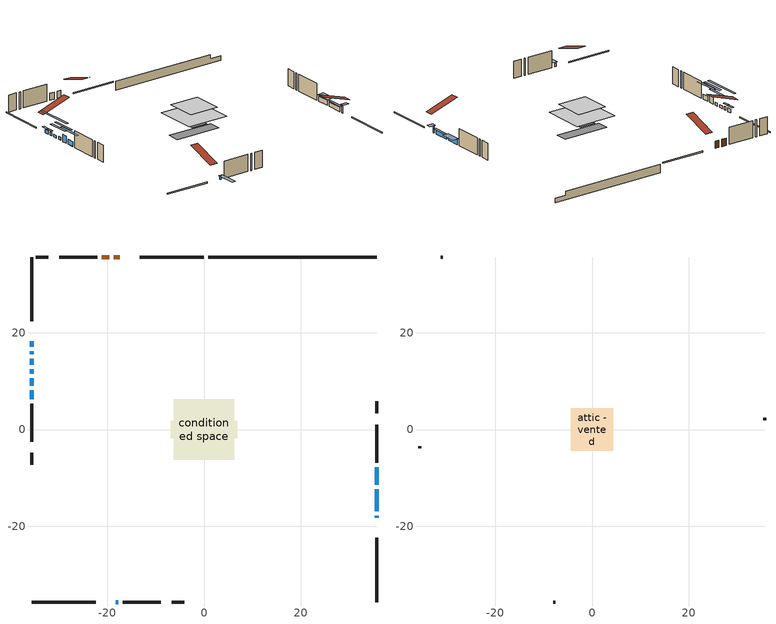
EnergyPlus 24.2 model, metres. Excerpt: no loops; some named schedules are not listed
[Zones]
conditioned space
 floor outside (Floor1 construction): -2.37,-2.37 -2.37,2.37 2.37,2.37 2.37,-2.37 z1.44
 floor adiabatic (AdiabaticFloorConstruction): -6.22,-6.22 -6.22,6.22 6.22,6.22 6.22,-6.22 z3.88
 floor foundation (Slab1 construction): -6.88,-1.8 -6.88,1.8 6.88,1.8 6.88,-1.8 z-1
 wall outside (RimJoist1 construction): -0.06,35.62 -13.32,35.62 / -35.62,-35.62 -22.36,-35.62 / -35.62,35.62 -35.62,22.36 / 35.62,-35.62 35.62,-22.36 z1.44:1.74
 wall outside (AdiabaticWallConstruction 1): -17.43,35.62 -18.68,35.62 / -19.61,35.62 -21.1,35.62 z1.44:3.47
 wall outside (AdiabaticWallConstruction): 35.62,-18.24 35.62,-17.83 z1.44:3.42; 35.62,-16.9 35.62,-12.33 z1.44:2.66; -35.62,18.24 -35.62,17.04 z1.44:2.48; -35.62,16.12 -35.62,15.53 z1.44:2.51; -18.24,-35.62 -17.71,-35.62 z1.44:2.33; -35.62,14.6 -35.62,13.38 z1.44:2.26; 35.62,-11.4 35.62,-7.74 / -35.62,8.11 -35.62,6.28 z1.44:2.86; -35.62,12.46 -35.62,11.54 z1.44:2.36; -35.62,10.61 -35.62,9.03 z1.44:3.52
 wall outside (Wall1 construction): -22.03,35.62 -29.87,35.62 / -16.78,-35.62 -8.94,-35.62 / -35.62,5.35 -35.62,-2.49 / 35.62,-6.82 35.62,1.02 z1.44:6.32
 wall outside (Wall4 construction): -32.17,35.62 -34.69,35.62 / -6.64,-35.62 -4.12,-35.62 / -35.62,-4.79 -35.62,-7.31 / 35.62,3.32 35.62,5.84 z1.44:6.32
 wall foundation (FoundationWall1 construction): 0.87,35.62,-1 0.87,35.62,1.44 32.14,35.62,1.44 32.14,35.62,0.28 35.62,35.62,0.28 35.62,35.62,-1
 window (WindowConstruction 7): 35.62,-18.24 35.62,-17.83 z1.44:3.42
 window (WindowConstruction 4): 35.62,-16.9 35.62,-12.33 z1.44:2.66
 window (WindowConstruction 5): -35.62,18.24 -35.62,17.05 z1.44:2.48
 window (WindowConstruction 6): -35.62,16.12 -35.62,15.53 z1.44:2.51
 window (WindowConstruction 9): -18.24,-35.62 -17.71,-35.62 z1.44:2.33
 window (WindowConstruction 8): -35.62,14.6 -35.62,13.38 z1.44:2.25
 window (WindowConstruction): 35.62,-11.4 35.62,-7.74 z1.44:2.86
 window (WindowConstruction 1): -35.62,12.45 -35.62,11.54 z1.44:2.35
 window (WindowConstruction 2): -35.62,10.61 -35.62,9.03 z1.44:3.52
 window (WindowConstruction 3): -35.62,8.11 -35.62,6.28 z1.44:2.86
 door (Door): -17.44,35.62 -18.68,35.62 z1.44:3.47
 door (Door 1): -19.61,35.62 -21.1,35.62 z1.44:3.47
 ceiling adiabatic (AdiabaticFloorConstruction): 6.22,-6.22 6.22,6.22 -6.22,6.22 -6.22,-6.22 z3.88
attic - vented
 floor to conditioned space (Floor2 construction Reversed): -4.4,-4.4 -4.4,4.4 4.4,4.4 4.4,-4.4 z6.32
 wall outside (Wall3 construction): -30.8,35.62 -31.24,35.62 / -8.01,-35.62 -7.57,-35.62 / -35.62,-3.42 -35.62,-3.86 / 35.62,1.95 35.62,2.39 z1.44:6.32
 roof outside (Roof1 construction): -16.51,35.62,6.32 -16.51,27.04,9.18 -14.25,27.04,9.18 -14.25,35.62,6.32; -19.17,-35.62,6.32 -19.17,-27.04,9.18 -21.43,-27.04,9.18 -21.43,-35.62,6.32; -35.62,19.17,6.32 -27.04,19.17,9.18 -27.04,21.43,9.18 -35.62,21.43,6.32; 35.62,-19.17,6.32 27.04,-19.17,9.18 27.04,-21.43,9.18 35.62,-21.43,6.32
shading: 35.62,-17.46 35.62,-18.61 37.45,-18.61 37.45,-17.46 z3.79; 35.62,-12.03 35.62,-17.2 36.23,-17.2 36.23,-12.03 z2.96; -35.62,16.44 -35.62,18.85 -36.23,18.85 -36.23,16.44 z3.09; -35.62,14.92 -35.62,16.73 -36.23,16.73 -36.23,14.92 z3.12; -17.41,-35.62 -18.54,-35.62 -18.54,-41.41 -17.41,-41.41 z2.63; -35.62,8.2 -35.62,19.78 -36.23,19.78 -36.23,8.2 z7.43; 35.62,-7.38 35.62,-11.77 37.45,-11.77 37.45,-7.38 z3.23; -35.62,8.8 -35.62,15.19 -36.23,15.19 -36.23,8.8 z5.09; -35.62,6.29 -35.62,13.35 -36.23,13.35 -36.23,6.29 z6.26; -35.62,3.54 -35.62,10.85 -36.23,10.85 -36.23,3.54 z5.6
[Building]
Building 1: Terrain=Suburbs
[Site:Location]
Halifax Intl AP_NS: Latitude {deg}=44.88; Longitude {deg}=-63.51; Time Zone {hr}=-4; Elevation {m}=145; Keep Site Location Information=Yes
[Site:GroundTemperature:Shallow]
3.15511, 1.33576, 1.19006, 2.05344, 5.51939, 8.9692, 11.96, 13.8546, 14.0156, 12.4746, 9.56009, 6.2161
[Site:WaterMainsTemperature]
Calculation Method=Schedule; Temperature Schedule=mains temperature schedule
[Material] Roughness=Rough; Thermal Absorptance=0.9
Name | Thickness {m} | Conductivity {W/m-K} | Density {kg/m3} | Specific Heat {J/kg-K} | Solar Absorptance | Visible Absorptance
asphalt or fiberglass shingles | 0.00635 | 0.162714 | 1121.4 | 1465.45 | 0.4 | 0.4
ceiling loosefill ins | 0.254 | 0.0480833 | 16.02 | 1046.75 | 0.7 | 0.7
ceiling stud and cavity | 0.1397 | 0.114484 | 65.682 | 1177.47 | 0.7 | 0.7
concrete 4.0 in. | 0.1016 | 1.803125 | 2242.8 | 837.4 | 0.7 | 0.7
concrete 8.0 in. | 0.2032 | 1.803125 | 2242.8 | 837.4 | 0.7 | 0.7
door material | 0.04445 | 0.053851 | 512.64 | 1214.23 | 0.7 | 0.7
floor covering | 0.0127 | 0.0433444 | 54.468 | 1339.84 | 0.6 | 0.6
floor rigid ins | 0.103632 | 0.029427 | 32.04 | 1214.23 | 0.7 | 0.7
floor rigid ins 1; wall rigid ins 1 | 0.512978 | 0.029427 | 32.04 | 1214.23 | 0.7 | 0.7
floor stud and cavity | 0.1397 | 0.49525 | 92.3553 | 1139.71 | 0.7 | 0.7
floor stud and cavity 1 | 0.1397 | 1.75129 | 37.0049 | 1207.88 | 0.7 | 0.7
furniture material conditioned space 1 | 0.1524 | 0.115458 | 640.8 | 1214.23 | 0.6 | 0.6
gypsum board | 0.0127 | 0.160291 | 801 | 837.4 | 0.6 | 0.6
osb sheathing 0.5 in. | 0.0127 | 0.115458 | 512.64 | 1214.23 | 0.7 | 0.7
osb sheathing 0.75 in. | 0.01905 | 0.115458 | 512.64 | 1214.23 | 0.7 | 0.7
osb sheathing 2.0 in. | 0.0508 | 0.115458 | 512.64 | 1214.23 | 0.7 | 0.7
rim joist rigid ins; wall rigid ins | 0.051816 | 0.029427 | 32.04 | 1214.23 | 0.7 | 0.7
rim joist stud and cavity | 0.0508 | 0.0472502 | 125.044 | 1163.47 | 0.6 | 0.6
wall stud and cavity | 0.1397 | 0.203435 | 139.0536 | 1170.24 | 0.7 | 0.7
wall stud and cavity 1 | 0.0889 | 6.9971 | 50.32683 | 1063.81 | 0.6 | 0.6
wall stud and cavity 2 | 0.1397 | 0.171016 | 139.0536 | 1170.24 | 0.7 | 0.7
wall stud and cavity 3 | 0.0889 | 0.380278 | 52.3479 | 1209.89 | 0.7 | 0.7
wall stud and cavity 4 | 0.0889 | 0.391764 | 83.0341 | 1211.67 | 0.7 | 0.7
wood siding | 0.0254 | 0.102417 | 544.68 | 1172.36 | 0.4 | 0.4
wood siding 1 | 0.00254 | 0.102417 | 544.68 | 1172.36 | 0.4 | 0.4
wood siding 2; wood siding 3; wood siding 4 | 0.0254 | 0.102417 | 544.68 | 1172.36 | 0.7 | 0.7
[WindowMaterial:SimpleGlazingSystem]
Name | U-Factor {W/m2-K} | Solar Heat Gain Coefficient
WindowMaterial | 2.983789 | 0.56
WindowMaterial 1 | 2.96619 | 0.55
WindowMaterial 2 | 2.98209 | 0.59
WindowMaterial 3 | 2.99685 | 0.54
WindowMaterial 4 | 2.99287 | 0.55
WindowMaterial 5 | 3.029213 | 0.48
WindowMaterial 6 | 3.15356 | 0.45
WindowMaterial 7 | 3.00196 | 0.53
WindowMaterial 8 | 2.992306 | 0.59
[Construction]
AdiabaticFloorConstruction: floor stud and cavity 1, floor rigid ins 1, osb sheathing 0.75 in., floor covering
AdiabaticWallConstruction: wood siding 3, wall rigid ins 1, wall stud and cavity 3, gypsum board
AdiabaticWallConstruction 1: wood siding 4, wall rigid ins 1, wall stud and cavity 3, gypsum board
Door; Door 1: door material
Floor1 construction: floor stud and cavity, floor rigid ins, osb sheathing 0.75 in., floor covering
Floor2 construction Reversed: gypsum board, ceiling stud and cavity, ceiling loosefill ins
FoundationWall1 construction: concrete 8.0 in.
furniture construction conditioned space 1: furniture material conditioned space 1
PartitionWallConstruction: gypsum board, wall stud and cavity 4, gypsum board
RimJoist1 construction: wood siding 2, rim joist rigid ins, osb sheathing 2.0 in., rim joist stud and cavity
Roof1 construction: asphalt or fiberglass shingles
Slab1 construction: concrete 4.0 in.
Wall1 construction: wood siding, wall rigid ins, osb sheathing 0.5 in., wall stud and cavity, gypsum board
Wall3 construction: wood siding 1, wall stud and cavity 1
Wall4 construction: wood siding, wall rigid ins, osb sheathing 0.5 in., wall stud and cavity 2, gypsum board
WindowConstruction; WindowConstruction 3: WindowMaterial
WindowConstruction 1: WindowMaterial 1
WindowConstruction 2: WindowMaterial 2
WindowConstruction 4: WindowMaterial 3
WindowConstruction 5: WindowMaterial 4
WindowConstruction 6: WindowMaterial 5
WindowConstruction 7: WindowMaterial 6
WindowConstruction 8: WindowMaterial 7
WindowConstruction 9: WindowMaterial 8
[Zone] Multiplier=1; Part of Total Floor Area=Yes
Name | Volume {m3}
attic - vented | 35.9654
conditioned space | 512.9
[Space]
Name | Zone | Volume {m3}
attic - vented 1 | attic - vented | 35.9654
conditioned space 1 | conditioned space | 512.9
[ZoneInfiltration:EffectiveLeakageArea]
infil attic - vented 1: Zone or Space=attic - vented 1; Schedule=Always On Discrete; Effective Air Leakage Area {cm2}=2776.48; Stack Coefficient=0.00053789; Wind Coefficient=1.56699e-05
[ZoneMixing]
whole house fan mix: Zone or Space=attic - vented; Schedule=Always On Continuous; Design Flow Rate Calculation Method=Flow/Zone; Design Flow Rate {m3/s}=0; Source Zone or Space=conditioned space
[SurfaceProperty:ExposedFoundationPerimeter]
Slab1: Exposed Perimeter Calculation Method=TotalExposedPerimeter; Total Exposed Perimeter {m}=34.747
[InternalMass] Zone or ZoneList=conditioned space; Space or SpaceList=conditioned space 1
Name | Construction | Surface Area {m2}
furniture mass conditioned space 1 | furniture construction conditioned space 1 | 90.848
partition wall mass | PartitionWallConstruction | 227.12
[Lights]
interior lighting: Zone or ZoneList or Space or SpaceList=conditioned space 1; Schedule=interior lighting schedule; Design Level Calculation Method=LightingLevel; Lighting Level {W}=343.2; Return Air Fraction=0; Fraction Radiant=0.6; Fraction Visible=0.2; Fraction Replaceable=1
[People]
occupants: Zone or ZoneList or Space or SpaceList=conditioned space 1; Number of People Schedule=occupants schedule; Number of People Calculation Method=People; Number of People=3; Fraction Radiant=0.314171; Sensible Heat Fraction=0.56303; Activity Level Schedule=occupants activity schedule; Carbon Dioxide Generation Rate {m3/s-W}=0; Enable ASHRAE 55 Comfort Warnings=No; Mean Radiant Temperature Calculation Type=EnclosureAveraged
[ElectricEquipment] Zone or ZoneList or Space or SpaceList=conditioned space 1; Design Level Calculation Method=EquipmentLevel
Name | Schedule | Design Level {W} | Fraction Latent | Fraction Radiant | Fraction Lost
clothes dryer | clothes dryer schedule | 140.772 | 0.015 | 0.081 | 0.85
clothes washer | clothes washer schedule | 32.1985 | 0.03 | 0.162 | 0.7
cooking range | cooking range schedule | 215.147 | 0.08 | 0.432 | 0.2
dishwasher | dishwasher schedule | 66.8632 | 0.3 | 0.18 | 0.4
fridge | fridge schedule | 72.9452 | 0 | 0.6 | 0
mech vent bath fan 0 | mech vent bath fan 0 schedule | 50.2 | 0 | 0 | 1
mech vent bath fan 1 | mech vent bath fan 1 schedule | 50.2 | 0 | 0 | 1
mech vent house fan | mech vent house fan schedule | 19.9167 | 0 | 0 | 0.5
mech vent house fan cfis | mech vent house fan cfis schedule | 0 | 0 | 0 | 0
misc plug loads | misc plug loads schedule | 494.7 | 0.045 | 0.513 | 0.1
whole house fan | Always On Discrete | 0 | 0 | 0 | 1
[OtherEquipment] Zone or ZoneList or Space or SpaceList=conditioned space 1; Design Level Calculation Method=EquipmentLevel
Name | Fuel Type | Schedule | Design Level {W} | Fraction Latent | Fraction Radiant | Fraction Lost
clothes dryer 1 | Electricity | clothes dryer schedule | 0 | 0.015 | 0.081 | 0.85
cooking range 1 | Electricity | cooking range schedule | 0 | 0.08 | 0.432 | 0.2
general water use latent | None | general water use schedule | 62.594 | 1 | 0 | 0
general water use sensible | None | general water use schedule | -61.6891 | 0 | 0.6 | 0
mech vent house fan latent load | None | Always On Discrete | 0 | 1 | 0 | 0
mech vent house fan sensible load | None | Always On Discrete | 0 | 0 | 0 | 0
water heater energy adjustment1 | Electricity | Always On Discrete | 0.01 | 0 | 0 | 1
[ZoneInfiltration:DesignFlowRate] Zone or ZoneList or Space or SpaceList=conditioned space 1; Schedule=Always On Discrete; Design Flow Rate Calculation Method=Flow/Zone; Design Flow Rate {m3/s}=0
infil flow; natural vent flow; whole house fan flow
[AvailabilityManager:Scheduled]
furnace airloop Availability Manager: Schedule=Always On Discrete
[Foundation:Kiva]
Foundation Kiva 1: Initial Indoor Air Temperature {C}=18; Wall Height Above Grade {m}=1.44; Wall Depth Below Slab {m}=0.2032
[Foundation:Kiva:Settings]
Soil Conductivity {W/m-K}=0.849921; Soil Density {kg/m3}=1842.3; Soil Specific Heat {J/kg-K}=418.7; Ground Solar Absorptivity=0.9; Ground Thermal Absorptivity=0.9; Ground Surface Roughness {m}=0.03; Far-Field Width {m}=40; Deep-Ground Boundary Condition=ZeroFlux; Deep-Ground Depth {m}=40; Minimum Cell Dimension {m}=0.2; Maximum Cell Growth Coefficient=3; Simulation Timestep=Timestep
[Exterior:Lights]
exterior lighting: Schedule=exterior lighting schedule; Design Level {W}=75.6
[EnergyManagementSystem:GlobalVariable]
furnace_airloop_Fan_RTF
infil_program_Qfan
infil_program_Qinf
natural_vent_program_Qnv
natural_vent_program_Qwhf
[EnergyManagementSystem:Sensor]
Name | Output:Variable or Output:Meter Index Key | Output:Variable or Output:Meter
airflow_gain | infil flow | Infiltration Sensible Heat Gain Energy
airflow_gain_1 | natural vent flow | Infiltration Sensible Heat Gain Energy
airflow_gain_2 | whole house fan flow | Infiltration Sensible Heat Gain Energy
airflow_loss | infil flow | Infiltration Sensible Heat Loss Energy
airflow_loss_1 | natural vent flow | Infiltration Sensible Heat Loss Energy
airflow_loss_2 | whole house fan flow | Infiltration Sensible Heat Loss Energy
clg_load_cond |  | Cooling:EnergyTransfer:Zone:CONDITIONED SPACE
clg_sp_s; clg_sp_s_1 | cooling setpoint | Schedule Value
clothes_dryer_exhaust_0_sch_s | clothes dryer exhaust 0 schedule | Schedule Value
cool_season | cooling season schedule | Schedule Value
htg_load_cond |  | Heating:EnergyTransfer:Zone:CONDITIONED SPACE
htg_sp_s; htg_sp_s_1 | heating setpoint | Schedule Value
ig_ee_conv | clothes dryer | Electric Equipment Convective Heating Energy
ig_ee_conv_2 | cooking range | Electric Equipment Convective Heating Energy
ig_ee_conv_4 | fridge | Electric Equipment Convective Heating Energy
ig_ee_conv_5 | misc plug loads | Electric Equipment Convective Heating Energy
ig_ee_conv_6 | whole house fan | Electric Equipment Convective Heating Energy
ig_ee_rad | clothes dryer | Electric Equipment Radiant Heating Energy
ig_ee_rad_2 | cooking range | Electric Equipment Radiant Heating Energy
ig_ee_rad_4 | fridge | Electric Equipment Radiant Heating Energy
ig_ee_rad_5 | misc plug loads | Electric Equipment Radiant Heating Energy
ig_ee_rad_6 | whole house fan | Electric Equipment Radiant Heating Energy
ig_lgt_conv | interior lighting | Lights Convective Heating Energy
ig_lgt_rad | interior lighting | Lights Radiant Heating Energy
ig_lgt_vis | interior lighting | Lights Visible Radiation Heating Energy
ig_oe_conv | clothes dryer 1 | Other Equipment Convective Heating Energy
ig_oe_conv_1 | cooking range 1 | Other Equipment Convective Heating Energy
ig_oe_conv_2 | general water use latent | Other Equipment Convective Heating Energy
ig_oe_conv_3 | general water use sensible | Other Equipment Convective Heating Energy
ig_oe_conv_4 | water heater energy adjustment1 | Other Equipment Convective Heating Energy
ig_oe_rad | clothes dryer 1 | Other Equipment Radiant Heating Energy
ig_oe_rad_1 | cooking range 1 | Other Equipment Radiant Heating Energy
ig_oe_rad_2 | general water use latent | Other Equipment Radiant Heating Energy
ig_oe_rad_3 | general water use sensible | Other Equipment Radiant Heating Energy
ig_oe_rad_4 | water heater energy adjustment1 | Other Equipment Radiant Heating Energy
ig_ppl_conv | occupants | People Convective Heating Energy
ig_ppl_rad | occupants | People Radiant Heating Energy
im_conv | furniture mass conditioned space 1 | Surface Inside Face Convection Heat Gain Energy
im_conv_1 | partition wall mass | Surface Inside Face Convection Heat Gain Energy
im_ig | furniture mass conditioned space 1 | Surface Inside Face Internal Gains Radiation Heat Gain Energy
im_ig_1 | partition wall mass | Surface Inside Face Internal Gains Radiation Heat Gain Energy
im_lgt | furniture mass conditioned space 1 | Surface Inside Face Lights Radiation Heat Gain Energy
im_lgt_1 | partition wall mass | Surface Inside Face Lights Radiation Heat Gain Energy
im_sol | furniture mass conditioned space 1 | Surface Inside Face Solar Radiation Heat Gain Energy
im_sol_1 | partition wall mass | Surface Inside Face Solar Radiation Heat Gain Energy
im_surf | furniture mass conditioned space 1 | Surface Inside Face Net Surface Thermal Radiation Heat Gain Energy
im_surf_1 | partition wall mass | Surface Inside Face Net Surface Thermal Radiation Heat Gain Energy
mech_vent_bath_fan_0_sch_s | mech vent bath fan 0 schedule | Schedule Value
mech_vent_bath_fan_1_sch_s | mech vent bath fan 1 schedule | Schedule Value
mv_conv | mech vent bath fan 0 | Electric Equipment Convective Heating Energy
mv_conv_1 | mech vent bath fan 1 | Electric Equipment Convective Heating Energy
mv_conv_2 | mech vent house fan | Electric Equipment Convective Heating Energy
mv_conv_3 | mech vent house fan cfis | Electric Equipment Convective Heating Energy
mv_conv_4 | mech vent house fan latent load | Other Equipment Convective Heating Energy
mv_conv_5 | mech vent house fan sensible load | Other Equipment Convective Heating Energy
mv_rad | mech vent bath fan 0 | Electric Equipment Radiant Heating Energy
mv_rad_1 | mech vent bath fan 1 | Electric Equipment Radiant Heating Energy
mv_rad_2 | mech vent house fan | Electric Equipment Radiant Heating Energy
mv_rad_3 | mech vent house fan cfis | Electric Equipment Radiant Heating Energy
mv_rad_4 | mech vent house fan latent load | Other Equipment Radiant Heating Energy
mv_rad_5 | mech vent house fan sensible load | Other Equipment Radiant Heating Energy
natural_vent_s | natural vent schedule | Schedule Value
out_pb_s |  | Site Outdoor Air Barometric Pressure
out_wt_s |  | Site Outdoor Air Humidity Ratio
site_vw_s |  | Site Wind Speed
ss_back_out | Window1 | Surface Window Shortwave from Zone Back Out Window Heat Transfer Rate
ss_back_out_1 | Window11 | Surface Window Shortwave from Zone Back Out Window Heat Transfer Rate
ss_back_out_2 | Window16 | Surface Window Shortwave from Zone Back Out Window Heat Transfer Rate
ss_back_out_3 | Window17 | Surface Window Shortwave from Zone Back Out Window Heat Transfer Rate
ss_back_out_4 | Window18 | Surface Window Shortwave from Zone Back Out Window Heat Transfer Rate
ss_back_out_5 | Window19 | Surface Window Shortwave from Zone Back Out Window Heat Transfer Rate
ss_back_out_6 | Window3 | Surface Window Shortwave from Zone Back Out Window Heat Transfer Rate
ss_back_out_7 | Window7 | Surface Window Shortwave from Zone Back Out Window Heat Transfer Rate
ss_back_out_8 | Window8 | Surface Window Shortwave from Zone Back Out Window Heat Transfer Rate
ss_back_out_9 | Window9 | Surface Window Shortwave from Zone Back Out Window Heat Transfer Rate
ss_conv | Door1 | Surface Inside Face Convection Heat Gain Energy
ss_conv_1 | Door2 | Surface Inside Face Convection Heat Gain Energy
ss_conv_10 | Window8 | Surface Inside Face Convection Heat Gain Energy
ss_conv_11 | Window9 | Surface Inside Face Convection Heat Gain Energy
ss_conv_2 | Window1 | Surface Inside Face Convection Heat Gain Energy
ss_conv_3 | Window11 | Surface Inside Face Convection Heat Gain Energy
ss_conv_4 | Window16 | Surface Inside Face Convection Heat Gain Energy
ss_conv_5 | Window17 | Surface Inside Face Convection Heat Gain Energy
ss_conv_6 | Window18 | Surface Inside Face Convection Heat Gain Energy
ss_conv_7 | Window19 | Surface Inside Face Convection Heat Gain Energy
ss_conv_8 | Window3 | Surface Inside Face Convection Heat Gain Energy
ss_conv_9 | Window7 | Surface Inside Face Convection Heat Gain Energy
ss_ig | Door1 | Surface Inside Face Internal Gains Radiation Heat Gain Energy
ss_ig_1 | Door2 | Surface Inside Face Internal Gains Radiation Heat Gain Energy
ss_ig_10 | Window8 | Surface Inside Face Internal Gains Radiation Heat Gain Energy
ss_ig_11 | Window9 | Surface Inside Face Internal Gains Radiation Heat Gain Energy
ss_ig_2 | Window1 | Surface Inside Face Internal Gains Radiation Heat Gain Energy
ss_ig_3 | Window11 | Surface Inside Face Internal Gains Radiation Heat Gain Energy
ss_ig_4 | Window16 | Surface Inside Face Internal Gains Radiation Heat Gain Energy
ss_ig_5 | Window17 | Surface Inside Face Internal Gains Radiation Heat Gain Energy
ss_ig_6 | Window18 | Surface Inside Face Internal Gains Radiation Heat Gain Energy
ss_ig_7 | Window19 | Surface Inside Face Internal Gains Radiation Heat Gain Energy
ss_ig_8 | Window3 | Surface Inside Face Internal Gains Radiation Heat Gain Energy
ss_ig_9 | Window7 | Surface Inside Face Internal Gains Radiation Heat Gain Energy
ss_lgt | Door1 | Surface Inside Face Lights Radiation Heat Gain Energy
ss_lgt_1 | Door2 | Surface Inside Face Lights Radiation Heat Gain Energy
ss_sol | Door1 | Surface Inside Face Solar Radiation Heat Gain Energy
ss_sol_1 | Door2 | Surface Inside Face Solar Radiation Heat Gain Energy
ss_surf | Door1 | Surface Inside Face Net Surface Thermal Radiation Heat Gain Energy
ss_surf_1 | Door2 | Surface Inside Face Net Surface Thermal Radiation Heat Gain Energy
ss_surf_10 | Window8 | Surface Inside Face Net Surface Thermal Radiation Heat Gain Energy
ss_surf_11 | Window9 | Surface Inside Face Net Surface Thermal Radiation Heat Gain Energy
ss_surf_2 | Window1 | Surface Inside Face Net Surface Thermal Radiation Heat Gain Energy
ss_surf_3 | Window11 | Surface Inside Face Net Surface Thermal Radiation Heat Gain Energy
ss_surf_4 | Window16 | Surface Inside Face Net Surface Thermal Radiation Heat Gain Energy
ss_surf_5 | Window17 | Surface Inside Face Net Surface Thermal Radiation Heat Gain Energy
ss_surf_6 | Window18 | Surface Inside Face Net Surface Thermal Radiation Heat Gain Energy
ss_surf_7 | Window19 | Surface Inside Face Net Surface Thermal Radiation Heat Gain Energy
ss_surf_8 | Window3 | Surface Inside Face Net Surface Thermal Radiation Heat Gain Energy
ss_surf_9 | Window7 | Surface Inside Face Net Surface Thermal Radiation Heat Gain Energy
ss_trans_in | Window1 | Surface Window Transmitted Solar Radiation Rate
ss_trans_in_1 | Window11 | Surface Window Transmitted Solar Radiation Rate
ss_trans_in_2 | Window16 | Surface Window Transmitted Solar Radiation Rate
ss_trans_in_3 | Window17 | Surface Window Transmitted Solar Radiation Rate
ss_trans_in_4 | Window18 | Surface Window Transmitted Solar Radiation Rate
ss_trans_in_5 | Window19 | Surface Window Transmitted Solar Radiation Rate
ss_trans_in_6 | Window3 | Surface Window Transmitted Solar Radiation Rate
ss_trans_in_7 | Window7 | Surface Window Transmitted Solar Radiation Rate
ss_trans_in_8 | Window8 | Surface Window Transmitted Solar Radiation Rate
ss_trans_in_9 | Window9 | Surface Window Transmitted Solar Radiation Rate
ss_trans_out | Window1 | Surface Inside Face Initial Transmitted Diffuse Transmitted Out Window Solar Radiation Rate
ss_trans_out_1 | Window11 | Surface Inside Face Initial Transmitted Diffuse Transmitted Out Window Solar Radiation Rate
ss_trans_out_2 | Window16 | Surface Inside Face Initial Transmitted Diffuse Transmitted Out Window Solar Radiation Rate
ss_trans_out_3 | Window17 | Surface Inside Face Initial Transmitted Diffuse Transmitted Out Window Solar Radiation Rate
ss_trans_out_4 | Window18 | Surface Inside Face Initial Transmitted Diffuse Transmitted Out Window Solar Radiation Rate
ss_trans_out_5 | Window19 | Surface Inside Face Initial Transmitted Diffuse Transmitted Out Window Solar Radiation Rate
ss_trans_out_6 | Window3 | Surface Inside Face Initial Transmitted Diffuse Transmitted Out Window Solar Radiation Rate
ss_trans_out_7 | Window7 | Surface Inside Face Initial Transmitted Diffuse Transmitted Out Window Solar Radiation Rate
ss_trans_out_8 | Window8 | Surface Inside Face Initial Transmitted Diffuse Transmitted Out Window Solar Radiation Rate
ss_trans_out_9 | Window9 | Surface Inside Face Initial Transmitted Diffuse Transmitted Out Window Solar Radiation Rate
s_conv | Floor1 | Surface Inside Face Convection Heat Gain Energy
s_conv_1 | Floor2 | Surface Inside Face Convection Heat Gain Energy
s_conv_10 | Wall1:0 | Surface Inside Face Convection Heat Gain Energy
s_conv_11 | Wall1:180 | Surface Inside Face Convection Heat Gain Energy
s_conv_12 | Wall1:270 | Surface Inside Face Convection Heat Gain Energy
s_conv_13 | Wall1:90 | Surface Inside Face Convection Heat Gain Energy
s_conv_14 | Wall4:0 | Surface Inside Face Convection Heat Gain Energy
s_conv_15 | Wall4:180 | Surface Inside Face Convection Heat Gain Energy
s_conv_16 | Wall4:270 | Surface Inside Face Convection Heat Gain Energy
s_conv_17 | Wall4:90 | Surface Inside Face Convection Heat Gain Energy
s_conv_2 | FoundationWall1 | Surface Inside Face Convection Heat Gain Energy
s_conv_3 | inferred conditioned ceiling | Surface Inside Face Convection Heat Gain Energy
s_conv_4 | inferred conditioned floor | Surface Inside Face Convection Heat Gain Energy
s_conv_5 | RimJoist1:0 | Surface Inside Face Convection Heat Gain Energy
s_conv_6 | RimJoist1:180 | Surface Inside Face Convection Heat Gain Energy
s_conv_7 | RimJoist1:270 | Surface Inside Face Convection Heat Gain Energy
s_conv_8 | RimJoist1:90 | Surface Inside Face Convection Heat Gain Energy
s_conv_9 | Slab1 | Surface Inside Face Convection Heat Gain Energy
s_ig | Floor1 | Surface Inside Face Internal Gains Radiation Heat Gain Energy
